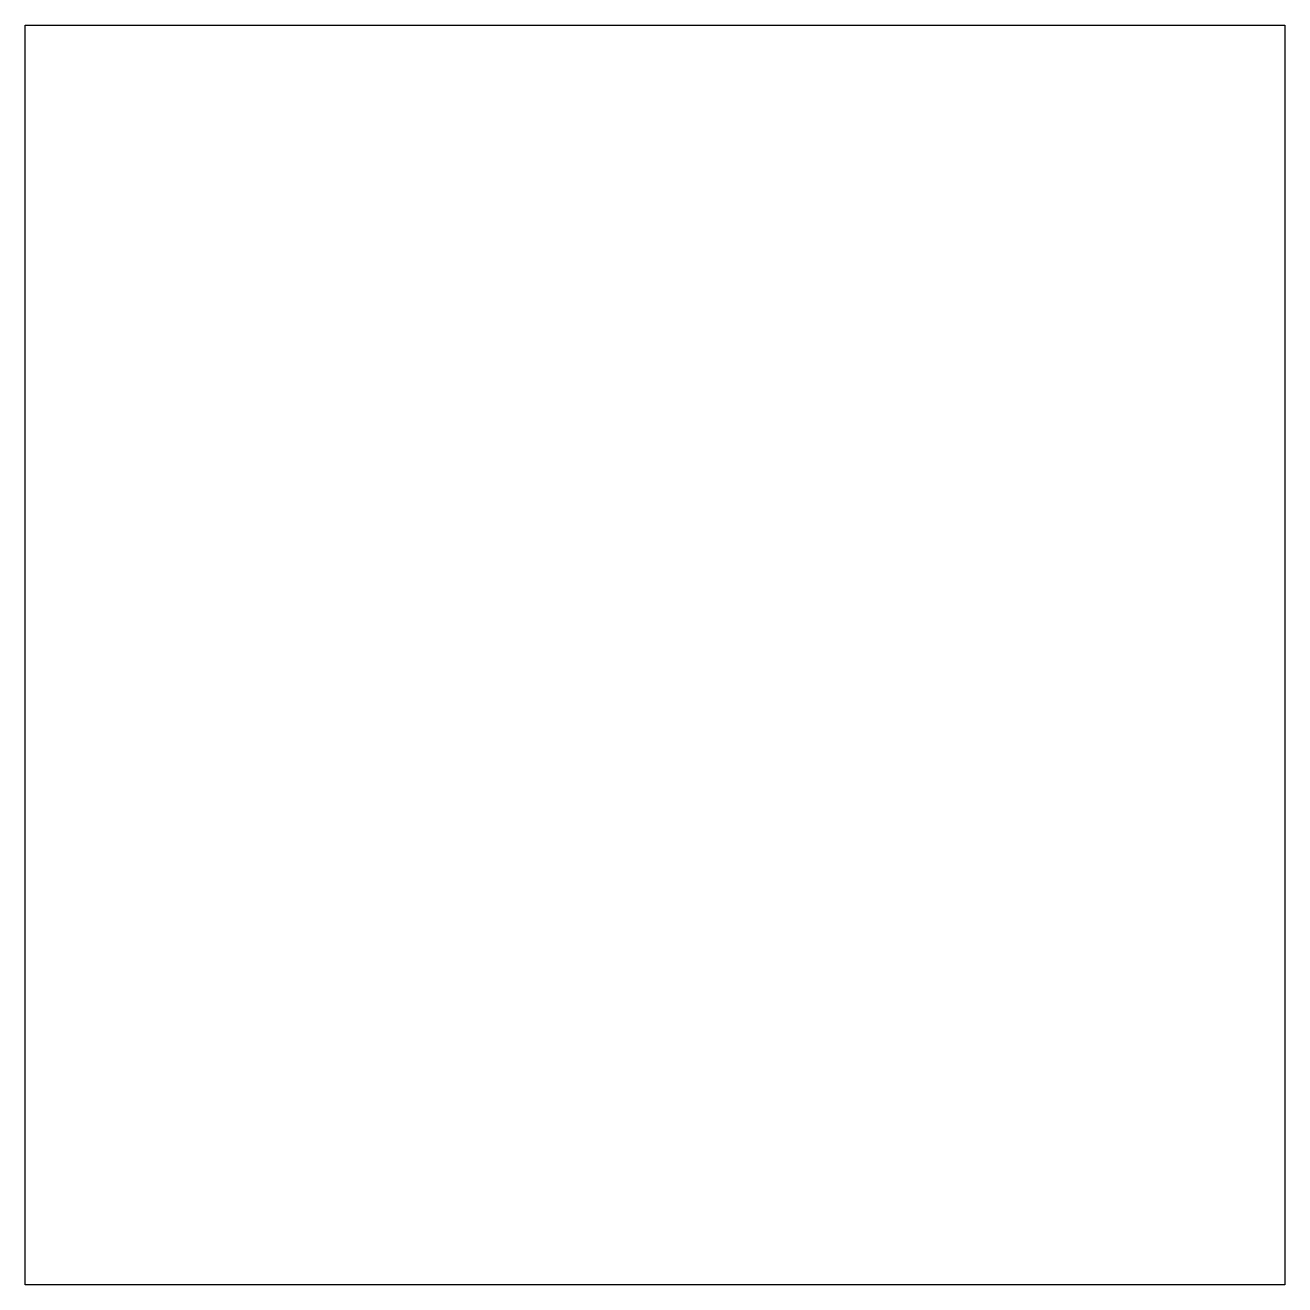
# Model space of a CAD drawing. Extents: x 127 to 152.4, y -101.6 to -76.2.
import ezdxf

# ---------------------------------------------------------------- set-up
doc = ezdxf.new("R2010")
doc.units = 0
doc.layers.add('BLACK', color=7, linetype='CONTINUOUS')

msp = doc.modelspace()

# ---------------------------------------------------------------- linework, layer by layer
at = {"layer": 'BLACK', "linetype": 'CONTINUOUS'}
for p, q in [((127, -76.2), (152.4, -76.2)), ((127, -101.6), (127, -76.2)), ((152.4, -76.2), (152.4, -101.6)), ((152.4, -101.6), (127, -101.6))]:
    msp.add_line(p, q, dxfattribs=at)

doc.saveas('drawing.dxf')
